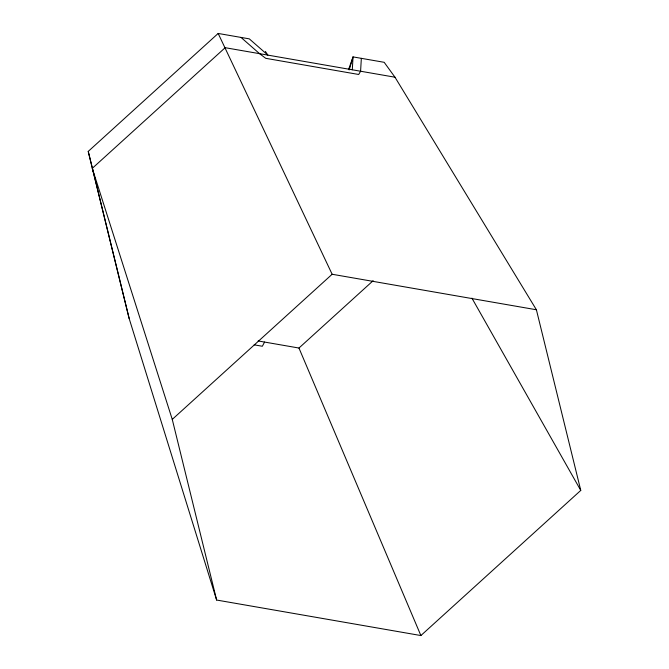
<?xml version="1.0" encoding="UTF-8"?>
<svg xmlns="http://www.w3.org/2000/svg" width="669" height="669" viewBox="0 0 669 669"><rect width="100%" height="100%" fill="white"/><g stroke="black" fill="none" stroke-linecap="round" stroke-linejoin="round"><path stroke-width="1" d="M352.295 69.785L353.048 56.898L384.173 62.309L394.978 77.211L536.396 309.764L580.767 490.41L420.885 635.55L216.631 600.043L129.159 318.519L88.233 151.403L218.169 33.45L249.294 38.861L267.868 55.109L265.401 51.429M361.344 58.337L360.591 71.232L358.701 74.476L265.735 58.32L259.572 53.671L240.999 37.422M349.243 69.902L353.048 56.898L348.524 69.651M264.573 342.06L262.34 346.258L254.17 344.836M216.631 600.043L172.259 419.396L332.142 274.257L536.396 309.764M258.117 340.939L298.959 348.039L373.143 280.696M394.978 77.211L225.185 47.691L92.272 168.345L172.259 419.396M471.921 298.131L580.767 490.41M218.169 33.45L332.142 274.257M298.959 348.039L420.885 635.55M88.233 151.403L129.159 318.519"/></g></svg>
